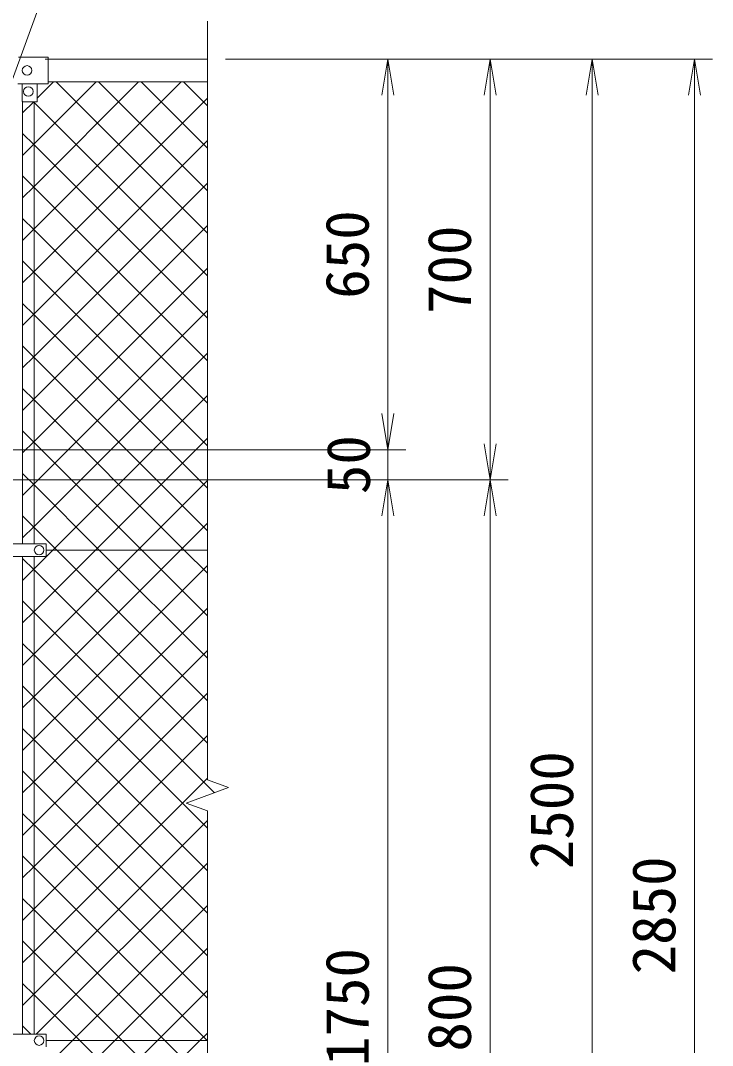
# Model space of a CAD drawing. Units: millimetres, scale not verified. Extents: x -6300 to 6300, y -4455 to 4455.
# Drawn here: x -2459 to -1308, y -297 to 1408 of the extents above; entities that cross this region are included whole.
import ezdxf
from ezdxf.enums import TextEntityAlignment as Align

# ---------------------------------------------------------------- set-up
doc = ezdxf.new("R2010")
doc.units = ezdxf.units.MM
doc.header["$LTSCALE"] = 30
for name, color, linetype, lineweight in [('0-0_D-STR-TXT', 7, 'Continuous', 9), ('0-4_D-STR1', 1, 'Continuous', 18), ('0-5_D-STR3', 3, 'Continuous', 13), ('0-9_D-STR-DIM', 7, 'Continuous', 9), ('0-A_0', 7, 'Continuous', 9), ('0-B_D-STR2', 7, 'Continuous', 9)]:
    doc.layers.add(name, color=color, linetype=linetype, lineweight=lineweight)
doc.styles.add('ＭＳ ゴシック', font='')
doc.styles.get('ＭＳ ゴシック').set_extended_font_data('MS Gothic')

# ---------------------------------------------------------------- blocks, each defined once
blk = doc.blocks.new('_Open')
at = {"layer": '0-A_0'}
blk.add_line((-30, 5), (0, 0), dxfattribs=at)
blk.add_lwpolyline([(-30, -5), (0, 0), (-30, 0)], dxfattribs=at)

msp = doc.modelspace()

# ---------------------------------------------------------------- linework, layer by layer
at = {"layer": '0-0_D-STR-TXT'}
msp.add_lwpolyline([(-1877.42, 1480.93), (-2410.58, 1480.93), (-2492.5, 1255.2)], dxfattribs=at)
at = {"layer": '0-4_D-STR1'}
for p, q in [((-2418.31, 1343.84), (-2148.31, 1343.84)), ((-2413.31, 1305.84), (-2148.31, 1305.84))]:
    msp.add_line(p, q, dxfattribs=at)
at = {"layer": '0-5_D-STR3'}
for p, q in [((-2413.31, 1346.84), (-2462.54, 1346.84)), ((-2413.31, 1302.84), (-2413.31, 1346.84)), ((-2413.31, 1302.84), (-2463.51, 1302.84)), ((-2456.31, 1302.84), (-2456.31, 1273.84)), ((-2431.31, 1302.84), (-2431.31, 1273.84)), ((-2455.81, 1272.97), (-2455.81, 537.34)), ((-2455.31, 1272.84), (-2432.31, 1272.84)), ((-2436.81, 1272.84), (-2436.81, 537.34)), ((-2531.11, 537.34), (-2416.31, 537.34)), ((-2416.31, 537.34), (-2416.31, 516.34)), ((-2531.11, 516.34), (-2416.31, 516.34)), ((-2455.81, 516.34), (-2455.81, -278.66)), ((-2436.81, 516.34), (-2436.81, -278.66)), ((-2148.31, 526.84), (-2416.31, 526.84)), ((-2531.11, -278.66), (-2416.31, -278.66)), ((-2416.31, -278.66), (-2416.31, -299.66)), ((-2148.31, -289.16), (-2416.31, -289.16))]:
    msp.add_line(p, q, dxfattribs=at)
for centre in [(-2448.31, 1324.84), (-2446.31, 1289.84), (-2428.31, 526.84), (-2428.31, -289.16)]:
    msp.add_circle(centre, 8, dxfattribs=at)
for centre, start, end in [((-2455.31, 1273.84), 180, 270), ((-2432.31, 1273.84), 270, 0)]:
    msp.add_arc(centre, 1, start, end, dxfattribs=at)
at = {"layer": '0-9_D-STR-DIM'}
for p, q in [((-2148.31, 144.49), (-2148.31, 1406.84)), ((-2118.31, 1343.84), (-1478.31, 1343.84)), ((-2118.31, 1343.84), (-1308.31, 1343.84)), ((-2118.31, 1343.84), (-1648.31, 1343.84)), ((-2118.31, 1343.84), (-1818.31, 1343.84)), ((-1848.31, 1283.84), (-1848.31, 753.84)), ((-1678.31, 1283.84), (-1678.31, 703.84)), ((-1508.31, -1096.16), (-1508.31, 1283.84)), ((-1338.31, -1446.16), (-1338.31, 1283.84)), ((-1848.31, 753.84), (-1848.31, 813.84)), ((-2553.31, 693.84), (-1818.31, 693.84)), ((-2553.31, 693.84), (-1818.31, 693.84)), ((-1848.31, 693.84), (-1848.31, 643.84)), ((-2623.46, 643.84), (-1818.31, 643.84)), ((-2623.46, 643.84), (-1648.31, 643.84)), ((-2623.46, 643.84), (-1818.31, 643.84)), ((-2623.46, 643.84), (-1648.31, 643.84)), ((-1848.31, -1046.16), (-1848.31, 583.84)), ((-1848.31, 583.84), (-1848.31, 523.84)), ((-1678.31, 583.84), (-1678.31, -1096.16)), ((-2113.08, 131.66), (-2148.31, 144.49)), ((-2183.55, 106.01), (-2113.08, 131.66)), ((-2148.31, 93.19), (-2183.55, 106.01)), ((-2148.31, -1249.16), (-2148.31, 93.19))]:
    msp.add_line(p, q, dxfattribs=at)
at = {"layer": '0-B_D-STR2'}
for p, q in [((-2436.81, 1202.63), (-2333.61, 1305.84)), ((-2436.81, 1131.92), (-2262.9, 1305.84)), ((-2436.81, 1061.21), (-2192.18, 1305.84)), ((-2431.31, 1278.84), (-2404.32, 1305.84)), ((-2148.31, 1054), (-2400.15, 1305.84)), ((-2148.31, 1124.71), (-2329.44, 1305.84)), ((-2148.31, 1195.42), (-2258.73, 1305.84)), ((-2148.31, 1266.13), (-2188.02, 1305.84)), ((-2436.81, 990.5), (-2148.31, 1279)), ((-2455.81, 1254.34), (-2437.32, 1272.84)), ((-2436.81, 1201.08), (-2455.81, 1220.08)), ((-2455.81, 1183.63), (-2436.81, 1202.63)), ((-2436.81, 919.79), (-2148.31, 1208.29)), ((-2148.31, 912.58), (-2436.81, 1201.08)), ((-2436.81, 1130.37), (-2455.81, 1149.37)), ((-2455.81, 1112.92), (-2436.81, 1131.92)), ((-2436.81, 849.08), (-2148.31, 1137.58)), ((-2148.31, 841.87), (-2436.81, 1130.37)), ((-2436.81, 1059.66), (-2455.81, 1078.66)), ((-2455.81, 1042.21), (-2436.81, 1061.21)), ((-2436.81, 778.37), (-2148.31, 1066.87)), ((-2148.31, 771.16), (-2436.81, 1059.66)), ((-2436.81, 988.95), (-2455.81, 1007.95)), ((-2455.81, 971.5), (-2436.81, 990.5)), ((-2436.81, 707.66), (-2148.31, 996.16)), ((-2148.31, 700.45), (-2436.81, 988.95)), ((-2436.81, 918.23), (-2455.81, 937.23)), ((-2436.81, 636.95), (-2148.31, 925.45)), ((-2455.81, 900.79), (-2436.81, 919.79)), ((-2148.31, 629.73), (-2436.81, 918.23)), ((-2436.81, 847.52), (-2455.81, 866.52)), ((-2436.81, 566.23), (-2148.31, 854.73)), ((-2455.81, 830.08), (-2436.81, 849.08)), ((-2148.31, 559.02), (-2436.81, 847.52)), ((-2436.81, 776.81), (-2455.81, 795.81)), ((-2455.81, 759.37), (-2436.81, 778.37)), ((-2186.84, 526.84), (-2436.81, 776.81)), ((-2405.5, 526.84), (-2148.31, 784.02)), ((-2436.81, 706.1), (-2455.81, 725.1)), ((-2455.81, 688.66), (-2436.81, 707.66)), ((-2257.55, 526.84), (-2436.81, 706.1)), ((-2334.79, 526.84), (-2148.31, 713.31)), ((-2436.81, 635.39), (-2455.81, 654.39)), ((-2455.81, 617.95), (-2436.81, 636.95)), ((-2328.26, 526.84), (-2436.81, 635.39)), ((-2264.08, 526.84), (-2148.31, 642.6)), ((-2436.81, 564.68), (-2455.81, 583.68)), ((-2455.81, 547.23), (-2436.81, 566.23)), ((-2398.97, 526.84), (-2436.81, 564.68)), ((-2193.37, 526.84), (-2148.31, 571.89)), ((-2436.81, 495.52), (-2405.5, 526.84)), ((-2436.81, 424.81), (-2334.79, 526.84)), ((-2436.81, 354.1), (-2264.08, 526.84)), ((-2436.81, 283.39), (-2193.37, 526.84)), ((-2148.31, 276.18), (-2398.97, 526.84)), ((-2148.31, 346.89), (-2328.26, 526.84)), ((-2148.31, 417.6), (-2257.55, 526.84)), ((-2148.31, 488.31), (-2186.84, 526.84)), ((-2455.81, 476.52), (-2436.81, 495.52)), ((-2436.81, 212.68), (-2148.31, 501.18)), ((-2436.81, 141.97), (-2148.31, 430.47)), ((-2455.81, 405.81), (-2436.81, 424.81)), ((-2436.81, 352.55), (-2455.81, 371.55)), ((-2436.81, 71.26), (-2148.31, 359.76)), ((-2455.81, 335.1), (-2436.81, 354.1)), ((-2148.31, 64.05), (-2436.81, 352.55)), ((-2436.81, 281.84), (-2455.81, 300.84)), ((-2455.81, 264.39), (-2436.81, 283.39)), ((-2436.81, 0.55), (-2148.31, 289.05)), ((-2148.31, -6.66), (-2436.81, 281.84)), ((-2436.81, 211.13), (-2455.81, 230.13)), ((-2455.81, 193.68), (-2436.81, 212.68)), ((-2436.81, -70.16), (-2148.31, 218.34)), ((-2148.31, -77.37), (-2436.81, 211.13)), ((-2436.81, 140.42), (-2455.81, 159.42)), ((-2455.81, 122.97), (-2436.81, 141.97)), ((-2436.81, -140.87), (-2148.31, 147.63)), ((-2148.31, -148.08), (-2436.81, 140.42)), ((-2436.81, 69.71), (-2455.81, 88.71)), ((-2455.81, 52.26), (-2436.81, 71.26)), ((-2148.31, -218.79), (-2436.81, 69.71)), ((-2436.81, -1), (-2455.81, 18)), ((-2455.81, -18.45), (-2436.81, 0.55)), ((-2433.18, -278.66), (-2148.31, 6.21)), ((-2148.66, -289.16), (-2436.81, -1)), ((-2436.81, -71.71), (-2455.81, -52.71)), ((-2372.97, -289.16), (-2148.31, -64.5)), ((-2455.81, -89.16), (-2436.81, -70.16)), ((-2219.37, -289.16), (-2436.81, -71.71)), ((-2436.81, -142.43), (-2455.81, -123.43)), ((-2302.26, -289.16), (-2148.31, -135.21)), ((-2455.81, -159.87), (-2436.81, -140.87)), ((-2290.08, -289.16), (-2436.81, -142.43)), ((-2436.81, -213.14), (-2455.81, -194.14)), ((-2360.79, -289.16), (-2436.81, -213.14)), ((-2231.55, -289.16), (-2148.31, -205.93)), ((-2442, -278.66), (-2455.81, -264.85)), ((-2436.81, -353), (-2372.97, -289.16)), ((-2436.81, -423.71), (-2302.26, -289.16)), ((-2436.81, -494.43), (-2231.55, -289.16)), ((-2436.81, -565.14), (-2160.84, -289.16)), ((-2148.31, -501.64), (-2360.79, -289.16)), ((-2148.31, -430.93), (-2290.08, -289.16)), ((-2148.31, -360.21), (-2219.37, -289.16)), ((-2160.84, -289.16), (-2148.31, -276.64)), ((-2148.31, -289.5), (-2148.66, -289.16))]:
    msp.add_line(p, q, dxfattribs=at)
for points in [[(-2148.31, 983.29), (-2436.81, 1271.79), (-2437.86, 1272.84)], [(-2148.31, 205.47), (-2436.81, 493.97), (-2455.81, 512.97)], [(-2136.64, 123.09), (-2436.81, 423.26), (-2455.81, 442.26)], [(-2455.81, -230.58), (-2436.81, -211.58), (-2148.31, 76.92)]]:
    msp.add_lwpolyline(points, dxfattribs=at)

# ---------------------------------------------------------------- block references
at = {"layer": '0-9_D-STR-DIM', "xscale": 2, "yscale": 2}
for p, rotation in [((-1848.31, 1343.84), 90), ((-1678.31, 1343.84), 90), ((-1508.31, 1343.84), 90), ((-1338.31, 1343.84), 90), ((-1848.31, 693.84), 270), ((-1848.31, 693.84), 270), ((-1678.31, 643.84), 270), ((-1848.31, 643.84), 90), ((-1848.31, 643.84), 90), ((-1678.31, 643.84), 90)]:
    msp.add_blockref('_Open', p, dxfattribs=dict(at, rotation=rotation))

# ---------------------------------------------------------------- texts
at = {"layer": '0-9_D-STR-DIM', "style": 'ＭＳ ゴシック'}
for s, p in [('650', (-1858.44, 944.96)), ('700', (-1688.44, 919.59)), ('50', (-1856.4, 619.9)), ('2500', (-1518.44, -4.04)), ('2850', (-1348.44, -179.04)), ('1750', (-1858.44, -331.51)), ('1800', (-1688.44, -356.51))]:
    msp.add_text(s, height=72.14, rotation=90, dxfattribs=at).set_placement(p, align=Align.BOTTOM_LEFT)

doc.saveas('drawing.dxf')
